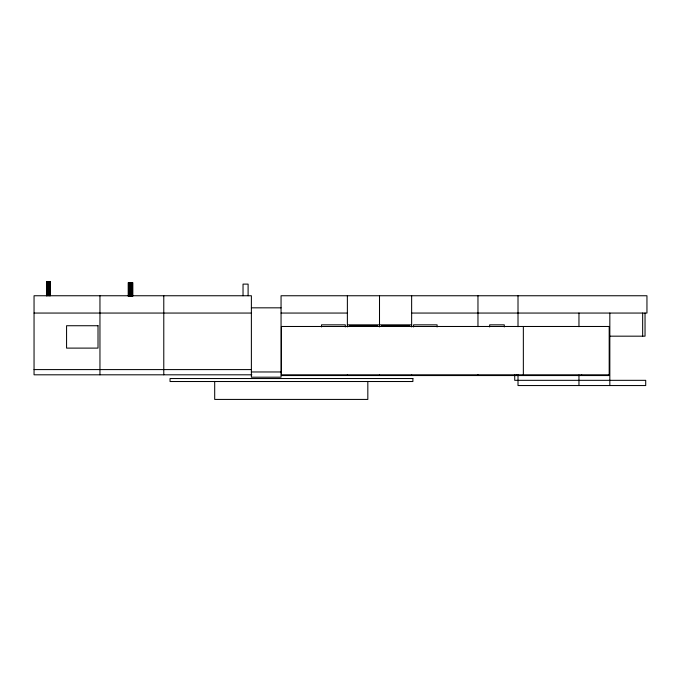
<?xml version="1.0" encoding="UTF-8"?>
<svg xmlns="http://www.w3.org/2000/svg" width="681" height="681" viewBox="0 0 681 681"><rect width="100%" height="100%" fill="white"/><g stroke="black" fill="none" stroke-linecap="round" stroke-linejoin="round"><path stroke-width="1.02" d="M251.383 307.829L281.057 307.829M34.05 313.056L251.383 313.056M281.057 313.056L347.378 313.056M411.639 313.056L646.95 313.056L646.95 295.75L281.057 295.75L281.057 377.197L251.383 377.197L251.383 295.75L34.05 295.75L34.05 374.805L251.868 374.805M347.378 324.837L411.639 324.837M349.319 325.586L377.563 325.586M381.445 325.586L409.698 325.586M609.699 336.176L645.035 336.176L645.035 313.056M34.05 369.587L251.383 369.587M251.383 371.971L281.057 371.971M281.432 374.805L609.189 374.805M642.66 313.056L642.66 336.176M609.835 313.056L609.835 385.548M581.659 374.805L581.659 375.554M578.961 313.056L578.961 326.718M578.961 375.069L578.961 385.548M523.348 326.48L523.348 375.554M518.011 295.75L518.011 326.718M518.011 374.805L518.011 385.548L645.707 385.548L645.707 380.33L514.725 380.33L514.725 374.805M516.368 374.805L516.368 375.554M504.272 326.957L504.272 324.837L489.665 324.837L489.665 326.957M477.968 295.75L477.968 326.667M477.968 374.805L477.968 375.554M437.083 326.957L437.083 324.837L413.58 324.837L413.58 326.957M411.639 295.75L411.639 326.923M411.639 374.805L411.639 375.554M379.504 295.75L379.504 326.923M379.504 374.805L379.504 375.554M367.825 381.403L367.825 399.424L214.694 399.424L214.694 381.403M347.378 295.75L347.378 326.923M347.378 374.805L347.378 375.554M345.284 326.957L345.284 324.837L321.509 324.837L321.509 326.957M248.105 295.75L248.105 284.113L243.032 284.113L243.032 295.75M163.78 295.75L163.78 374.805M132.744 296.312L132.744 282.624L128.275 282.624L128.275 296.312M132.574 282.624L132.574 296.312M132.088 282.624L132.088 296.312M131.365 282.624L131.365 296.312M130.505 282.624L130.505 296.312M129.654 282.624L129.654 296.312M128.93 282.624L128.93 296.312M128.445 282.624L128.445 296.312M99.954 295.75L99.954 374.805M50.232 295.75L50.232 281.576L46.504 281.576L46.504 295.75M50.096 281.576L50.096 295.75M49.687 281.576L49.687 295.75M49.083 281.576L49.083 295.75M48.368 281.576L48.368 295.75M47.653 281.576L47.653 295.75M47.049 281.576L47.049 295.75M46.648 281.576L46.648 295.75M98.013 325.731L66.568 325.731L66.568 348.11L98.013 348.11L98.013 325.731M609.189 326.48L281.432 326.48L281.432 375.554L609.189 375.554L609.189 326.48M412.89 378.534L170.046 378.534L170.046 381.522L412.89 381.522L412.89 378.534"/></g></svg>
